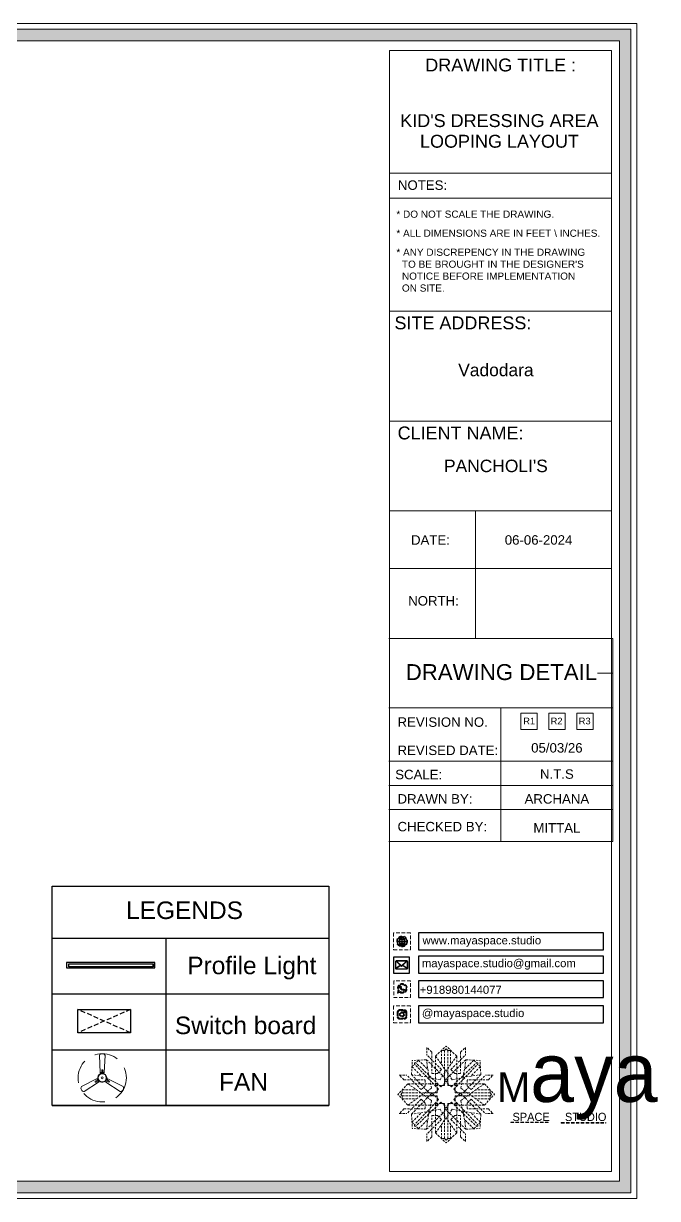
# Model space of a CAD drawing. Header units: millimetres. Extents: x 56222 to 3066687, y -650199 to -121287.
# Drawn here: x 137568.7 to 137635.9, y -183186.1 to -183061.6 of the extents above; entities that cross this region are included whole.
import ezdxf
from ezdxf.enums import TextEntityAlignment as Align

# ---------------------------------------------------------------- set-up
doc = ezdxf.new("R2010")
doc.units = ezdxf.units.MM
doc.header["$MEASUREMENT"] = 0
for name, pattern in [('DASHED', [0.75, 0.5, -0.25]), ('DASHED2', [0.375, 0.25, -0.125]), ('DASHEDX2', [1.5, 1, -0.5])]:
    doc.linetypes.add(name, pattern=pattern)
for name, color, linetype, lineweight in [('Dimension', 10, 'DASHEDX2', 20), ('ELEC-wires', 1, 'DASHED2', 13), ('Electrical', 84, 'Continuous', 30), ('NAME PLATE', 7, 'Continuous', 25)]:
    doc.layers.add(name, color=color, linetype=linetype, lineweight=lineweight)
doc.styles.add('Arial', font='arial.ttf')
doc.styles.get("Standard").update_dxf_attribs({"font": 'arial.ttf', "height": 6})

# ---------------------------------------------------------------- blocks, each defined once
blk = doc.blocks.new('FSFSF')
at = {"color": 42, "lineweight": 5, "true_color": 0xe0ac11}
for p, q in [((28600.03, 143.51), (28600.03, 140.16)), ((28602.15, 141.41), (28600.03, 143.51)), ((28602.15, 141.41), (28602.15, 131.95)), ((28603.86, 139.69), (28608.58, 144.08)), ((28607.9, 142.22), (28606.58, 142.22)), ((28606.58, 142.22), (28606.58, 135.84)), ((28607.9, 142.22), (28608.58, 142.85)), ((28607.9, 142.22), (28607.9, 126.58)), ((28613.31, 139.69), (28608.58, 144.08)), ((28609.27, 142.22), (28608.59, 142.85)), ((28609.27, 142.22), (28609.27, 126.58)), ((28609.27, 142.22), (28610.59, 142.22)), ((28610.59, 142.22), (28610.59, 135.84)), ((28615.02, 141.41), (28617.14, 143.51)), ((28615.02, 141.41), (28615.02, 131.95)), ((28617.14, 143.51), (28617.14, 140.16)), ((28593.19, 131.45), (28593.54, 137.71)), ((28593.39, 135), (28594.56, 136.12)), ((28599.8, 138.06), (28593.54, 137.71)), ((28595.12, 136.69), (28594.53, 136.69)), ((28594.56, 136.12), (28594.56, 136.71)), ((28605.17, 124.98), (28594.56, 136.12)), ((28596.24, 137.86), (28595.12, 136.69)), ((28606.27, 126.08), (28595.12, 136.69)), ((28596.24, 137.86), (28600.47, 133.65)), ((28601.03, 130), (28599.8, 138.06)), ((28599.8, 138.05), (28608.58, 129.56)), ((28606.47, 133.76), (28600.03, 140.16)), ((28603.86, 126.58), (28603.86, 139.69)), ((28603.86, 139.69), (28608.58, 133.02)), ((28613.31, 139.69), (28608.59, 133.02)), ((28617.37, 138.05), (28608.59, 129.56)), ((28610.7, 133.76), (28617.14, 140.16)), ((28610.9, 126.08), (28622.05, 136.69)), ((28612.02, 124.98), (28622.62, 136.12)), ((28613.31, 126.58), (28613.31, 139.69)), ((28616.14, 130), (28617.37, 138.06)), ((28620.93, 137.86), (28616.7, 133.65)), ((28617.37, 138.06), (28623.63, 137.71)), ((28620.93, 137.86), (28622.05, 136.69)), ((28622.05, 136.69), (28622.64, 136.69)), ((28622.62, 136.12), (28622.62, 136.71)), ((28623.8, 135), (28622.62, 136.12)), ((28624, 131.45), (28623.65, 137.71)), ((28587.73, 131.22), (28591.08, 131.22)), ((28589.84, 129.1), (28587.73, 131.22)), ((28597.49, 124.78), (28591.08, 131.22)), ((28593.19, 131.45), (28601.69, 122.67)), ((28601.25, 130.22), (28593.19, 131.45)), ((28593.39, 135), (28597.6, 130.78)), ((28604.75, 131.95), (28602.15, 131.95)), ((28606.47, 133.76), (28604.75, 131.95)), ((28605.86, 129.18), (28608.58, 133.02)), ((28611.31, 129.18), (28608.59, 133.02)), ((28610.7, 133.76), (28612.42, 131.95)), ((28612.42, 131.95), (28615.02, 131.95)), ((28623.99, 131.45), (28615.5, 122.67)), ((28615.94, 130.22), (28624, 131.45)), ((28623.8, 135), (28619.59, 130.78)), ((28619.7, 124.78), (28626.1, 131.22)), ((28629.45, 131.22), (28626.1, 131.22)), ((28627.34, 129.1), (28629.45, 131.22)), ((28591.56, 127.39), (28587.17, 122.66)), ((28589.84, 129.1), (28599.29, 129.1)), ((28604.66, 127.39), (28591.56, 127.39)), ((28591.56, 127.39), (28598.23, 122.67)), ((28597.49, 124.78), (28599.29, 126.5)), ((28602.07, 125.39), (28598.23, 122.67)), ((28599.29, 126.5), (28599.29, 129.1)), ((28605.86, 129.18), (28601.03, 130)), ((28602.07, 125.39), (28601.25, 130.22)), ((28603.68, 126.54), (28603.68, 127.39)), ((28604.66, 126.54), (28603.68, 126.54)), ((28604.71, 127.57), (28603.86, 127.57)), ((28607.9, 126.58), (28603.86, 126.58)), ((28604.66, 123.35), (28604.66, 127.39)), ((28604.7, 126.58), (28604.71, 127.57)), ((28606.27, 126.08), (28608.58, 128.27)), ((28607.9, 128.92), (28608.58, 129.56)), ((28607.9, 128.92), (28608.58, 128.27)), ((28609.27, 128.92), (28608.59, 129.56)), ((28609.27, 128.92), (28608.59, 128.27)), ((28610.9, 126.08), (28608.59, 128.27)), ((28609.27, 126.58), (28613.31, 126.58)), ((28611.31, 129.18), (28616.14, 130)), ((28612.46, 126.58), (28612.46, 127.57)), ((28612.46, 127.57), (28613.31, 127.57)), ((28612.52, 123.35), (28612.52, 127.39)), ((28612.52, 127.39), (28625.63, 127.39)), ((28612.52, 126.54), (28613.51, 126.54)), ((28613.51, 126.54), (28613.51, 127.39)), ((28615.12, 125.39), (28615.94, 130.22)), ((28615.12, 125.39), (28618.96, 122.67)), ((28627.34, 129.1), (28617.89, 129.1)), ((28617.89, 126.5), (28617.89, 129.1)), ((28619.7, 124.78), (28617.89, 126.5)), ((28625.63, 127.39), (28618.96, 122.67)), ((28625.63, 127.39), (28630.02, 122.66)), ((28591.56, 117.94), (28587.17, 122.66)), ((28589.03, 123.35), (28588.4, 122.67)), ((28589.03, 121.98), (28588.4, 122.65)), ((28589.03, 123.35), (28589.03, 124.67)), ((28589.03, 124.67), (28595.4, 124.67)), ((28589.03, 123.35), (28604.66, 123.35)), ((28589.03, 121.98), (28604.66, 121.98)), ((28589.03, 121.98), (28589.03, 120.66)), ((28589.03, 120.66), (28595.4, 120.66)), ((28597.49, 120.54), (28591.08, 114.11)), ((28591.56, 117.94), (28598.23, 122.65)), ((28593.19, 113.88), (28601.69, 122.65)), ((28605.17, 120.35), (28594.56, 109.2)), ((28597.49, 120.54), (28599.29, 118.83)), ((28602.07, 119.94), (28598.23, 122.65)), ((28602.33, 123.35), (28601.69, 122.67)), ((28602.33, 121.98), (28601.69, 122.65)), ((28602.33, 123.35), (28602.97, 122.67)), ((28602.33, 121.98), (28602.97, 122.65)), ((28605.17, 124.98), (28602.97, 122.67)), ((28605.17, 120.35), (28602.97, 122.65)), ((28604.66, 121.98), (28604.66, 117.94)), ((28612.02, 124.98), (28614.21, 122.67)), ((28612.02, 120.35), (28614.21, 122.65)), ((28612.02, 120.35), (28622.62, 109.2)), ((28628.16, 123.35), (28612.52, 123.35)), ((28612.52, 121.98), (28612.52, 117.94)), ((28628.16, 121.98), (28612.52, 121.98)), ((28614.85, 123.35), (28614.21, 122.67)), ((28614.85, 121.98), (28614.21, 122.65)), ((28614.85, 123.35), (28615.5, 122.67)), ((28614.85, 121.98), (28615.5, 122.65)), ((28615.12, 119.94), (28618.96, 122.65)), ((28623.99, 113.88), (28615.5, 122.65)), ((28619.7, 120.54), (28617.89, 118.83)), ((28625.63, 117.94), (28618.96, 122.65)), ((28619.7, 120.54), (28626.1, 114.11)), ((28628.16, 124.67), (28621.78, 124.67)), ((28628.16, 120.66), (28621.78, 120.66)), ((28625.63, 117.94), (28630.02, 122.66)), ((28628.16, 123.35), (28628.16, 124.67)), ((28628.16, 123.35), (28628.78, 122.67)), ((28628.16, 121.98), (28628.78, 122.65)), ((28628.16, 121.98), (28628.16, 120.66)), ((28589.84, 116.23), (28587.73, 114.11)), ((28589.84, 116.23), (28599.29, 116.23)), ((28604.66, 117.94), (28591.56, 117.94)), ((28601.25, 115.1), (28593.19, 113.87)), ((28606.27, 119.15), (28595.12, 108.54)), ((28599.29, 118.83), (28599.29, 116.23)), ((28599.8, 107.17), (28608.58, 115.67)), ((28601.03, 115.23), (28599.8, 107.17)), ((28605.86, 116.05), (28601.03, 115.23)), ((28602.07, 119.94), (28601.25, 115.1)), ((28604.66, 118.78), (28603.68, 118.78)), ((28603.68, 118.78), (28603.68, 117.94)), ((28607.9, 118.65), (28603.86, 118.65)), ((28603.86, 118.65), (28603.86, 105.54)), ((28604.71, 117.66), (28603.86, 117.66)), ((28604.7, 118.65), (28604.71, 117.66)), ((28605.86, 116.05), (28608.58, 112.21)), ((28606.27, 119.15), (28608.58, 116.96)), ((28607.9, 103.01), (28607.9, 118.65)), ((28607.9, 116.31), (28608.58, 116.96)), ((28607.9, 116.31), (28608.58, 115.67)), ((28610.9, 119.15), (28608.59, 116.96)), ((28609.27, 116.31), (28608.59, 116.96)), ((28609.27, 116.31), (28608.59, 115.67)), ((28611.31, 116.05), (28608.59, 112.21)), ((28617.37, 107.17), (28608.59, 115.67)), ((28609.27, 118.65), (28613.31, 118.65)), ((28609.27, 103.01), (28609.27, 118.65)), ((28610.9, 119.15), (28622.05, 108.54)), ((28611.31, 116.05), (28616.14, 115.23)), ((28612.46, 118.65), (28612.46, 117.66)), ((28612.46, 117.66), (28613.31, 117.66)), ((28612.52, 118.78), (28613.51, 118.78)), ((28612.52, 117.94), (28625.63, 117.94)), ((28613.31, 118.65), (28613.31, 105.54)), ((28613.51, 118.78), (28613.51, 117.94)), ((28615.12, 119.94), (28615.94, 115.1)), ((28615.94, 115.1), (28624, 113.87)), ((28616.14, 115.23), (28617.37, 107.17)), ((28617.89, 118.83), (28617.89, 116.23)), ((28627.34, 116.23), (28617.89, 116.23)), ((28627.34, 116.23), (28629.45, 114.11)), ((28587.73, 114.11), (28591.08, 114.11)), ((28593.19, 113.87), (28593.54, 107.62)), ((28593.39, 110.32), (28597.6, 114.55)), ((28593.39, 110.32), (28594.56, 109.2)), ((28596.24, 107.37), (28600.47, 111.58)), ((28606.47, 111.47), (28600.03, 105.07)), ((28602.15, 103.82), (28602.15, 113.27)), ((28604.75, 113.27), (28602.15, 113.27)), ((28603.86, 105.54), (28608.58, 112.21)), ((28606.47, 111.47), (28604.75, 113.27)), ((28613.31, 105.54), (28608.59, 112.21)), ((28610.7, 111.47), (28612.42, 113.27)), ((28610.7, 111.47), (28617.14, 105.07)), ((28612.42, 113.27), (28615.02, 113.27)), ((28615.02, 103.82), (28615.02, 113.27)), ((28620.93, 107.37), (28616.7, 111.58)), ((28623.8, 110.32), (28619.59, 114.55)), ((28623.8, 110.32), (28622.62, 109.2)), ((28624, 113.87), (28623.65, 107.62)), ((28629.45, 114.11), (28626.1, 114.11)), ((28599.8, 107.17), (28593.54, 107.52)), ((28595.12, 108.54), (28594.53, 108.54)), ((28594.56, 109.2), (28594.56, 108.61)), ((28596.24, 107.37), (28595.12, 108.54)), ((28600.03, 101.71), (28600.03, 105.07)), ((28603.86, 105.54), (28608.58, 101.15)), ((28606.58, 103.01), (28606.58, 109.38)), ((28613.31, 105.54), (28608.58, 101.15)), ((28610.59, 103.01), (28610.59, 109.38)), ((28617.14, 101.71), (28617.14, 105.07)), ((28617.37, 107.17), (28623.63, 107.52)), ((28620.93, 107.37), (28622.05, 108.54)), ((28622.05, 108.54), (28622.64, 108.54)), ((28622.62, 109.2), (28622.62, 108.61)), ((28602.15, 103.82), (28600.03, 101.71)), ((28607.9, 103.01), (28606.58, 103.01)), ((28607.9, 103.01), (28608.58, 102.38)), ((28609.27, 103.01), (28608.59, 102.38)), ((28609.27, 103.01), (28610.59, 103.01)), ((28615.02, 103.82), (28617.14, 101.71))]:
    blk.add_line(p, q, dxfattribs=at)
blk = doc.blocks.new('hgwg')
at = {"layer": 'Dimension', "true_color": 0xd39e00}
h = blk.add_hatch(color=42, dxfattribs=at)
h.dxf.hatch_style = 1
h.paths.add_polyline_path([(27505.71, 45.05), (27494.27, 45.05), (27494.27, 44.9), (27505.71, 44.9)])
h = blk.add_hatch(color=42, dxfattribs=at)
h.dxf.hatch_style = 1
h.paths.add_polyline_path([(27523.3, 44.9), (27509.68, 44.9), (27509.68, 44.75), (27523.3, 44.75)])
at = {"layer": 'Dimension', "color": 42, "true_color": 0xd39e00}
for p, q in [((27494.27, 45.05), (27505.71, 45.05)), ((27494.27, 44.9), (27494.27, 45.05)), ((27494.27, 44.9), (27505.71, 44.9)), ((27505.71, 45.05), (27505.71, 44.9)), ((27509.68, 44.9), (27523.3, 44.9)), ((27509.68, 44.9), (27509.68, 44.75)), ((27509.68, 44.75), (27523.3, 44.75)), ((27523.3, 44.75), (27523.3, 44.9))]:
    blk.add_line(p, q, dxfattribs=at)
at = {"layer": 'Dimension', "color": 42, "true_color": 0xd39e00, "attachment_point": 1}
for s, width, insert, char_height in [('{\\fCinzel|b0|i0|c0|p2;\\H1.5x;M\\fAmsterdam One|b0|i0|c0|p2;\\H2x;aya}', 85.3277, (27490.17, 69.17), 6), ('{\\fCinzel|b0|i0|c0|p0;SPACE     STUDIO}', 66.129, (27494.83, 47.86), 2.5)]:
    blk.add_mtext_dynamic_manual_height_columns(s, width=width, gutter_width=30, heights=[0], dxfattribs=dict(at, insert=insert, char_height=char_height))
blk = doc.blocks.new('QEGW4TG')
at = {"layer": 'Dimension', "true_color": 0x000000}
h = blk.add_hatch(color=18, dxfattribs=at)
h.dxf.hatch_style = 1
h.paths.add_polyline_path([(2.69, 1.93, 0.170513), (2.95, 1.97, 0.190337), (3.11, 2.18, 0.316231), (3.07, 2.28), (2.79, 2.37, 0.273721), (2.69, 2.34, 0.040749), (2.63, 2.27, -0.441282), (2.53, 2.25, -0.11828), (2.06, 2.64, -0.441282), (2.07, 2.74, 0.040749), (2.13, 2.81, 0.290083), (2.14, 2.92), (2.01, 3.18, 0.316231), (1.91, 3.2, 0.190337), (1.73, 3, 0.170513), (1.72, 2.74, 0.252784)], flags=0)
h.paths.add_polyline_path([(1.19, 1.98), (1.03, 1.3, 0.550912), (1.11, 1.23), (1.75, 1.39, 6.344125)])
h.paths.add_polyline_path([(1.81, 1.7), (1.4, 1.6), (1.5, 2.03, -9.071339)], flags=16)
h.paths.add_polyline_path([(3.11, 2.16, -0.17811), (2.95, 1.97, -0.170513), (2.69, 1.93, -0.252784), (1.72, 2.74, -0.170513), (1.73, 3, -0.17811), (1.89, 3.19, -0.370089), (2.01, 3.18), (2.14, 2.92, -0.307185), (2.13, 2.8, -0.041087), (2.06, 2.73, 0.321676), (2.05, 2.65, 0.126524), (2.55, 2.24, 0.312216), (2.62, 2.26, -0.041087), (2.68, 2.34, -0.290673), (2.79, 2.37), (3.07, 2.28, -0.370089)], flags=0)
h = blk.add_hatch(color=18, dxfattribs=at)
h.dxf.hatch_style = 1
h.paths.add_polyline_path([(2.79, 2.37, 0.273721), (2.69, 2.34, 0.040749), (2.63, 2.27, -0.441282), (2.53, 2.25, -0.11828), (2.06, 2.64, -0.441282), (2.07, 2.74, 0.040749), (2.13, 2.81, 0.290083), (2.14, 2.92), (2.01, 3.18, 0.316231), (1.91, 3.2, 0.190337), (1.73, 3, 0.170513), (1.72, 2.74, 0.252784), (2.69, 1.93, 0.170513), (2.95, 1.97, 0.190337), (3.11, 2.18, 0.316231), (3.07, 2.28)])
for p, q in [((1.19, 1.98), (1.03, 1.3)), ((1.1, 1.23), (1.75, 1.39)), ((1.5, 2.03), (1.4, 1.6)), ((1.4, 1.6), (1.81, 1.7)), ((2.01, 3.18), (2.14, 2.92)), ((3.07, 2.28), (2.8, 2.36))]:
    blk.add_line(p, q)
blk.add_lwpolyline([(0, 0), (4.68, 0), (4.68, 4.68), (0, 4.68)], close=True)
for centre, radius, start, end in [((2.39, 2.56), 1.34, 241.4727, 205.6422), ((2.39, 2.56), 1.04, 235.9962, 210.8333), ((1.09, 1.29), 0.0598, 164.8483, 282.1458), ((2.09, 2.87), 0.39, 159.7007, 198.4072), ((2.96, 3.23), 1.33, 201.4218, 258.1669), ((2.07, 2.87), 0.364, 118.9685, 159.3648), ((1.94, 3.12), 0.0896, 41.8985, 123.1344), ((2.11, 2.68), 0.066, 135.9932, 224.8892), ((1.67, 3.16), 0.586, 312.4617, 321.8728), ((3.12, 3.42), 1.31, 216.5455, 243.5279), ((2.05, 2.87), 0.104, 320.3924, 28.6971), ((2.57, 2.3), 0.066, 234.2482, 323.1441), ((3.11, 1.94), 0.586, 137.2645, 146.6756), ((2.76, 2.27), 0.104, 70.4402, 138.745), ((2.75, 2.31), 0.39, 260.7301, 299.4366), ((2.76, 2.29), 0.364, 299.7725, 340.1688), ((3.03, 2.2), 0.0896, 336.0029, 57.2388)]:
    blk.add_arc(centre, radius, start, end)
blk = doc.blocks.new('ASGERG')
at = {"layer": 'Dimension', "true_color": 0x000000}
h = blk.add_hatch(color=18, dxfattribs=at)
h.dxf.hatch_style = 1
h.paths.add_polyline_path([(0.99, 1.7, 0.353872), (1.69, 1.03), (2.96, 1.03, 0.353872), (3.66, 1.7), (3.66, 2.99, 0.353872), (2.96, 3.67), (1.69, 3.67, 0.353872), (0.99, 2.99)])
h.paths.add_polyline_path([(1.27, 2.97, -0.353872), (1.72, 3.4), (2.94, 3.4, -0.353872), (3.38, 2.97), (3.38, 1.72, -0.353872), (2.94, 1.3), (1.72, 1.3, -0.353872), (1.27, 1.72)], flags=16)
h.paths.add_polyline_path([(3.02, 2.35, -1), (1.64, 2.35, -1)], flags=0)
h.paths.add_polyline_path([(2.74, 2.35, -1), (1.92, 2.35, -1)], flags=0)
h.paths.add_polyline_path([(2.86, 3.02, -1), (3.19, 3.02, -1)], flags=0)
h.paths.add_polyline_path([(1.64, 2.35, 1), (3.02, 2.35, 1)], flags=0)
h = blk.add_hatch(color=18, dxfattribs=at)
h.dxf.hatch_style = 1
h.paths.add_polyline_path([(1.64, 2.35, 1), (3.02, 2.35, 1)])
h.paths.add_polyline_path([(2.74, 2.35, -1), (1.92, 2.35, -1)], flags=16)
h = blk.add_hatch(color=18, dxfattribs=at)
h.dxf.hatch_style = 1
h.paths.add_polyline_path([(3.19, 3.02, 1), (2.86, 3.02, 1)])
for p, q in [((1.69, 3.67), (2.96, 3.67)), ((2.94, 3.4), (1.72, 3.4)), ((0.99, 2.99), (0.99, 1.7)), ((1.27, 2.97), (1.27, 1.72)), ((1.69, 1.03), (2.96, 1.03)), ((2.94, 1.3), (1.72, 1.3)), ((3.38, 2.97), (3.38, 1.72)), ((3.66, 2.99), (3.66, 1.7))]:
    blk.add_line(p, q)
blk.add_lwpolyline([(0, 0), (4.68, 0), (4.68, 4.68), (0, 4.68)], close=True)
for centre, radius in [((2.33, 2.35), 0.694), ((2.33, 2.35), 0.414), ((3.02, 3.02), 0.168)]:
    blk.add_circle(centre, radius)
for centre, radius, start, end in [((1.76, 2.89), 0.778, 94.8631, 172.8127), ((1.76, 2.91), 0.491, 94.8631, 172.8127), ((2.9, 2.91), 0.491, 7.1873, 85.1369), ((2.89, 2.89), 0.778, 7.1873, 85.1369), ((1.76, 1.8), 0.778, 187.1873, 265.1369), ((1.76, 1.78), 0.491, 187.1873, 265.1369), ((2.9, 1.78), 0.491, 274.8631, 352.8127), ((2.89, 1.8), 0.778, 274.8631, 352.8127)]:
    blk.add_arc(centre, radius, start, end)
blk = doc.blocks.new('DTGWEGEARG')
at = {"layer": 'Dimension', "true_color": 0x000000}
h = blk.add_hatch(color=18, dxfattribs=at)
h.dxf.hatch_style = 1
h.paths.add_polyline_path([(3.83, 2.34, 1), (0.85, 2.34, 1)])
h.paths.add_polyline_path([(2.51, 1.01, 0.105795), (2.96, 1.58, -0.055205), (3.3, 1.41, -0.169822)], flags=16)
h.paths.add_polyline_path([(2.41, 1.12), (2.41, 1.69, -0.058279), (2.81, 1.63, -0.103353)], flags=16)
h.paths.add_polyline_path([(2.26, 1.13, -0.101741), (1.87, 1.63, -0.057171), (2.26, 1.69)], flags=16)
h.paths.add_polyline_path([(2.17, 1.01, -0.169822), (1.38, 1.41, -0.055205), (1.72, 1.58, 0.105795)], flags=16)
h.paths.add_polyline_path([(3.02, 1.72, 0.081336), (3.13, 2.27), (3.68, 2.27, -0.152069), (3.4, 1.52, 0.05687)], flags=16)
h.paths.add_polyline_path([(2.87, 1.77, 0.061945), (2.41, 1.84), (2.41, 2.27), (2.98, 2.27, -0.081344)], flags=16)
h.paths.add_polyline_path([(2.26, 1.84, 0.060923), (1.8, 1.77, -0.081344), (1.7, 2.27), (2.26, 2.27)], flags=16)
h.paths.add_polyline_path([(1.66, 1.72, 0.05687), (1.28, 1.52, -0.152069), (1, 2.27), (1.55, 2.27, 0.081336)], flags=16)
h.paths.add_polyline_path([(2.41, 2.42), (2.41, 2.83, 0.061945), (2.87, 2.91, -0.080009), (2.98, 2.42)], flags=16)
h.paths.add_polyline_path([(3.13, 2.42, 0.080116), (3.02, 2.96, 0.05687), (3.4, 3.16, 0.028258), (3.3, 3.27, -0.055205), (2.96, 3.1, 0.105795), (2.51, 3.67, -0.36029), (3.68, 2.42)], flags=16)
h.paths.add_polyline_path([(2.26, 2.42), (1.7, 2.42, -0.080009), (1.8, 2.91, 0.060923), (2.26, 2.84)], flags=16)
h.paths.add_polyline_path([(1.55, 2.42), (1, 2.42, -0.150466), (1.28, 3.16, 0.05687), (1.66, 2.96, 0.080116)], flags=16)
h.paths.add_polyline_path([(2.41, 2.98), (2.41, 3.56, -0.103353), (2.81, 3.05, -0.058279)], flags=16)
h.paths.add_polyline_path([(2.26, 2.99, -0.057171), (1.87, 3.05, -0.101741), (2.26, 3.55)], flags=16)
h.paths.add_polyline_path([(1.72, 3.1, -0.055205), (1.38, 3.27, -0.169822), (2.17, 3.67, 0.105795)], flags=16)
blk.add_lwpolyline([(0, 0), (4.68, 0), (4.68, 4.68), (0, 4.68)], close=True)
at = {"layer": 'Dimension', "color": 18, "true_color": 0x000000}
for p, q in [((2.26, 3.55), (2.26, 2.99)), ((2.41, 3.56), (2.41, 2.98)), ((1, 2.42), (1.55, 2.42)), ((1, 2.27), (1.55, 2.27)), ((1.7, 2.42), (2.26, 2.42)), ((1.7, 2.27), (2.26, 2.27)), ((2.26, 2.84), (2.26, 2.42)), ((2.26, 2.27), (2.26, 1.84)), ((2.26, 1.69), (2.26, 1.13)), ((2.41, 2.83), (2.41, 2.42)), ((2.41, 2.42), (2.98, 2.42)), ((2.41, 2.27), (2.98, 2.27)), ((2.41, 2.27), (2.41, 1.84)), ((2.41, 1.69), (2.41, 1.12)), ((3.13, 2.42), (3.68, 2.42)), ((3.13, 2.27), (3.68, 2.27))]:
    blk.add_line(p, q, dxfattribs=at)
blk.add_circle((2.34, 2.34), 1.49, dxfattribs=at)
for centre, radius, start, end in [((2.34, 2.34), 1.34, 97.3549, 135.9073), ((2.34, 4.74), 1.75, 236.7417, 249.3811), ((3.28, 2.34), 1.73, 129.9301, 154.0867), ((3.28, 2.34), 1.58, 130.1073, 153.3446), ((1.4, 2.34), 1.58, 26.6554, 50.2584), ((2.34, 2.34), 1.34, 3.3907, 82.6451), ((1.4, 2.34), 1.73, 25.9133, 50.0699), ((2.34, 4.74), 1.75, 290.6189, 303.2583), ((2.34, 2.34), 1.34, 142.3819, 176.6093), ((2.34, 2.34), 1.34, 183.0315, 217.6181), ((2.34, 4.74), 1.9, 236.1399, 249.1595), ((2.34, -0.06), 1.9, 110.8405, 123.8601), ((2.34, -0.06), 1.75, 110.6189, 123.2583), ((2.34, 2.34), 1.34, 224.0927, 262.6451), ((3.28, 2.34), 1.73, 159.0567, 177.3789), ((3.28, 2.34), 1.73, 182.3435, 200.9433), ((3.28, 2.34), 1.58, 158.8325, 177.1302), ((3.28, 2.34), 1.58, 182.5658, 201.1675), ((3.28, 2.34), 1.73, 205.9133, 230.0699), ((2.34, 4.74), 1.9, 253.6799, 267.6253), ((2.34, -0.06), 1.9, 92.3747, 106.3201), ((2.34, 4.74), 1.75, 254.3336, 267.422), ((2.34, -0.06), 1.75, 92.578, 105.6664), ((3.28, 2.34), 1.58, 206.6554, 229.8927), ((2.34, 4.74), 1.75, 272.3248, 285.6664), ((2.34, 4.74), 1.9, 272.1415, 286.3201), ((2.34, -0.06), 1.9, 73.6799, 87.8585), ((2.34, -0.06), 1.75, 74.3336, 87.6752), ((1.4, 2.34), 1.58, 309.7416, 333.3446), ((1.4, 2.34), 1.73, 309.9301, 334.0867), ((2.34, 2.34), 1.34, 277.3549, 315.9073), ((1.4, 2.34), 1.58, 2.8698, 21.1675), ((1.4, 2.34), 1.58, 338.8325, 357.4342), ((2.34, -0.06), 1.75, 56.7417, 69.3811), ((2.34, 4.74), 1.9, 290.8405, 303.8601), ((1.4, 2.34), 1.73, 2.6211, 20.9433), ((1.4, 2.34), 1.73, 339.0567, 357.6565), ((2.34, -0.06), 1.9, 56.1399, 69.1595), ((2.34, 2.34), 1.34, 322.3819, 356.9685)]:
    blk.add_arc(centre, radius, start, end, dxfattribs=at)

msp = doc.modelspace()

# ---------------------------------------------------------------- hatches: boundary and pattern name
at = {"layer": 'Dimension', "linetype": 'Continuous', "true_color": 0xd39e00}
h = msp.add_hatch(color=42, dxfattribs=at)
h.paths.add_polyline_path([(137457.937, -183062.247), (137457.937, -183185.529), (137633.085, -183185.529), (137633.085, -183062.247)])
h.paths.add_polyline_path([(137459.166, -183063.476), (137631.856, -183063.476), (137631.856, -183184.3), (137459.166, -183184.3)], flags=16)
at = {"layer": 'Dimension', "true_color": 0x000000}
h = msp.add_hatch(color=18, dxfattribs=at)
h.dxf.hatch_style = 1
h.paths.add_polyline_path([(137609.276, -183161.845, 0.4142136), (137609.407, -183161.715), (137609.407, -183161.062, 0.4142136), (137609.276, -183160.932), (137608.239, -183160.932, 0.4142136), (137608.109, -183161.062), (137608.109, -183161.715, 0.4142136), (137608.239, -183161.845)])
h.paths.add_polyline_path([(137608.854, -183161.452), (137609.334, -183161.772, -0.1989124), (137609.276, -183161.796), (137608.239, -183161.796, -0.1989124), (137608.182, -183161.772), (137608.662, -183161.452), (137608.758, -183161.542)], flags=16)
h.paths.add_polyline_path([(137608.758, -183161.475), (137608.23, -183160.981, -0.0287833), (137608.239, -183160.981), (137609.276, -183160.981, -0.0287833), (137609.286, -183160.981)], flags=16)
h.paths.add_polyline_path([(137608.891, -183161.418), (137609.333, -183161.004, -0.2024819), (137609.358, -183161.062), (137609.358, -183161.715, -0.043076), (137609.357, -183161.729)], flags=16)
h.paths.add_polyline_path([(137608.625, -183161.418), (137608.159, -183161.729, -0.043076), (137608.158, -183161.715), (137608.158, -183161.062, -0.2024819), (137608.183, -183161.004)], flags=16)

# ---------------------------------------------------------------- linework, layer by layer
at = {"color": 242, "linetype": 'DASHED', "true_color": 0xcd2027}
for p, q in [((137580.011, -183168.579), (137574.435, -183166.111)), ((137580.011, -183166.111), (137574.435, -183168.579))]:
    msp.add_line(p, q, dxfattribs=at)
at = {"color": 18, "true_color": 0x000000}
for points in [[(137610.536, -183159.801), (137630.161, -183159.801), (137630.161, -183158.007), (137610.536, -183158.007)], [(137610.536, -183162.249), (137630.161, -183162.249), (137630.161, -183160.456), (137610.536, -183160.456)], [(137610.545, -183164.861), (137630.161, -183164.861), (137630.161, -183163.067), (137610.545, -183163.067)], [(137610.536, -183167.534), (137630.161, -183167.534), (137630.161, -183165.741), (137610.536, -183165.741)]]:
    msp.add_lwpolyline(points, close=True, dxfattribs=at)
msp.add_lwpolyline([(137607.904, -183162.263), (137609.61, -183162.263), (137609.61, -183160.557), (137607.904, -183160.557)], close=True)
at = {"layer": 'Dimension', "color": 42, "linetype": 'Continuous', "true_color": 0xd39e00}
for p, q in [((137631.024, -183077.492), (137607.489, -183077.492)), ((137631.024, -183080.143), (137607.489, -183080.143)), ((137631.024, -183092.105), (137607.489, -183092.105)), ((137631.024, -183103.77), (137607.489, -183103.77)), ((137631.024, -183113.275), (137607.489, -183113.275)), ((137616.595, -183113.275), (137616.595, -183126.786)), ((137631.024, -183119.391), (137607.489, -183119.391)), ((137631.166, -183126.786), (137607.416, -183126.786)), ((137631.166, -183126.786), (137631.166, -183148.298)), ((137629.528, -183130.474), (137631.166, -183130.474)), ((137607.416, -183134.162), (137631.166, -183134.162)), ((137619.291, -183148.298), (137619.291, -183134.162)), ((137631.166, -183139.816), (137607.416, -183139.816)), ((137631.166, -183142.363), (137607.416, -183142.363)), ((137631.166, -183144.909), (137607.416, -183144.909)), ((137607.416, -183148.298), (137631.166, -183148.298))]:
    msp.add_line(p, q, dxfattribs=at)
at = {"layer": 'Dimension', "color": 18, "linetype": 'Continuous', "true_color": 0x000000}
for p, q in [((137608.109, -183161.062), (137608.109, -183161.715)), ((137608.158, -183161.062), (137608.158, -183161.715)), ((137608.183, -183161.004), (137608.625, -183161.418)), ((137608.23, -183160.981), (137608.758, -183161.475)), ((137608.239, -183160.932), (137609.276, -183160.932)), ((137608.239, -183160.981), (137609.276, -183160.981)), ((137608.758, -183161.475), (137609.286, -183160.981)), ((137608.891, -183161.418), (137609.333, -183161.004)), ((137609.358, -183161.062), (137609.358, -183161.715)), ((137609.407, -183161.062), (137609.407, -183161.715)), ((137608.159, -183161.729), (137608.625, -183161.418)), ((137608.182, -183161.772), (137608.662, -183161.452)), ((137608.239, -183161.796), (137609.276, -183161.796)), ((137608.239, -183161.845), (137609.276, -183161.845)), ((137608.662, -183161.452), (137608.758, -183161.542)), ((137608.758, -183161.542), (137608.854, -183161.452)), ((137609.334, -183161.772), (137608.854, -183161.452)), ((137609.357, -183161.729), (137608.891, -183161.418))]:
    msp.add_line(p, q, dxfattribs=at)
at = {"layer": 'Dimension', "color": 42, "linetype": 'Continuous', "true_color": 0xd39e00}
for points in [[(137457.323, -183061.632), (137633.7, -183061.632), (137633.7, -183186.144), (137457.323, -183186.144)], [(137457.937, -183062.247), (137633.085, -183062.247), (137633.085, -183185.529), (137457.937, -183185.529)], [(137459.166, -183063.476), (137631.856, -183063.476), (137631.856, -183184.3), (137459.166, -183184.3)], [(137621.393, -183134.709), (137623.126, -183134.709), (137623.126, -183136.442), (137621.393, -183136.442)], [(137624.362, -183134.709), (137626.095, -183134.709), (137626.095, -183136.442), (137624.362, -183136.442)], [(137627.331, -183134.709), (137629.064, -183134.709), (137629.064, -183136.442), (137627.331, -183136.442)]]:
    msp.add_lwpolyline(points, close=True, dxfattribs=at)
at = {"layer": 'Dimension', "color": 42, "linetype": 'ByBlock', "true_color": 0xd39e00}
msp.add_lwpolyline([(137607.489, -183183.288), (137607.489, -183064.488), (137631.024, -183064.488), (137631.024, -183183.288)], close=True, dxfattribs=at)
at = {"layer": 'Dimension', "color": 18, "true_color": 0x000000}
for centre, radius, start, end in [((137608.239, -183161.062), 0.131, 90, 180), ((137608.239, -183161.062), 0.0816, 134.21354, 180), ((137608.239, -183161.062), 0.0816, 90, 96.59481), ((137609.276, -183161.062), 0.131, 0, 90), ((137609.276, -183161.062), 0.0816, 83.40519, 90), ((137609.276, -183161.062), 0.0816, 0, 45.78646), ((137608.239, -183161.715), 0.131, 180, 270), ((137608.239, -183161.715), 0.0816, 180, 189.86619), ((137608.239, -183161.715), 0.0816, 224.99995, 270), ((137609.276, -183161.715), 0.131, 270, 0), ((137609.276, -183161.715), 0.0816, 270, 315.00005), ((137609.276, -183161.715), 0.0816, 350.13381, 0)]:
    msp.add_arc(centre, radius, start, end, dxfattribs=at)
at = {"layer": 'ELEC-wires', "color": 5, "linetype": 'ByBlock', "lineweight": 30, "ltscale": 4}
msp.add_lwpolyline([(137574.435, -183166.111), (137580.011, -183166.111), (137580.011, -183168.579), (137574.435, -183168.579)], close=True, dxfattribs=at)
at = {"layer": 'Electrical', "color": 0, "lineweight": 30}
for p, q in [((137571.697, -183158.563), (137601.034, -183158.563)), ((137583.742, -183158.563), (137583.742, -183176.278))]:
    msp.add_line(p, q, dxfattribs=at)
at = {"layer": 'Electrical', "color": 18, "lineweight": 30, "true_color": 0x000000}
for p, q in [((137571.697, -183158.563), (137601.034, -183158.563)), ((137571.697, -183158.563), (137601.034, -183158.563)), ((137571.697, -183164.468), (137601.034, -183164.468)), ((137571.697, -183164.468), (137601.034, -183164.468)), ((137571.697, -183164.468), (137601.034, -183164.468)), ((137571.697, -183164.468), (137601.034, -183164.468)), ((137571.697, -183170.373), (137601.034, -183170.373)), ((137571.697, -183170.373), (137601.034, -183170.373)), ((137571.697, -183170.373), (137601.034, -183170.373)), ((137571.697, -183170.373), (137601.034, -183170.373)), ((137571.697, -183170.373), (137601.034, -183170.373)), ((137571.697, -183170.373), (137601.034, -183170.373)), ((137571.697, -183176.278), (137601.034, -183176.278)), ((137571.697, -183176.278), (137601.034, -183176.278)), ((137571.697, -183176.278), (137601.034, -183176.278)), ((137571.697, -183176.278), (137601.034, -183176.278))]:
    msp.add_line(p, q, dxfattribs=at)
at = {"layer": 'Electrical', "lineweight": 15, "ltscale": 20}
for p, q in [((137576.707, -183170.976), (137576.802, -183172.789)), ((137577.228, -183172.789), (137577.323, -183170.976)), ((137576.417, -183173.456), (137574.8, -183174.28)), ((137576.278, -183173.72), (137576.575, -183173.549)), ((137576.629, -183173.641), (137576.329, -183173.814)), ((137576.962, -183172.88), (137576.962, -183172.534)), ((137577.068, -183172.537), (137577.068, -183172.88)), ((137577.698, -183173.813), (137577.402, -183173.641)), ((137577.455, -183173.549), (137577.754, -183173.722)), ((137579.23, -183174.28), (137577.614, -183173.456)), ((137575.108, -183174.813), (137576.63, -183173.825)), ((137577.4, -183173.825), (137578.923, -183174.813))]:
    msp.add_line(p, q, dxfattribs=at)
at = {"layer": 'Electrical', "color": 0, "lineweight": 30}
msp.add_lwpolyline([(137571.697, -183153.054), (137601.034, -183153.054), (137601.034, -183176.278), (137571.697, -183176.278)], close=True, dxfattribs=at)
at = {"layer": 'Electrical', "color": 7, "lineweight": 30}
msp.add_lwpolyline([(137573.209, -183161.697), (137582.606, -183161.697), (137582.606, -183161.145), (137573.209, -183161.145)], close=True, dxfattribs=at)
at = {"layer": 'Electrical', "color": 175, "lineweight": 30, "ltscale": 8, "true_color": 0x4554a5}
for points in [[(137582.399, -183161.263), (137582.399, -183161.587), (137573.477, -183161.587), (137573.477, -183161.263)], [(137582.389, -183161.273), (137582.389, -183161.577), (137573.487, -183161.577), (137573.487, -183161.273)]]:
    msp.add_lwpolyline(points, close=True, dxfattribs=at)
at = {"layer": 'Electrical', "linetype": 'DASHED', "lineweight": 15, "ltscale": 5}
msp.add_circle((137577.015, -183173.357), 2.56, dxfattribs=at)
at = {"layer": 'Electrical', "lineweight": 15, "ltscale": 20}
for centre, major_axis, start_param, end_param in [((137577.015, -183171.15), (0.25, 0.25), -0.2721361, 1.8429674), ((137576.418, -183173.513), (0.0408, -0.0408), 0.9782383, 2.3730084), ((137576.731, -183173.521), (0.182, -0.182), 3.8555115, 4.2417618), ((137577.015, -183173.357), (0.339, -0.339), 3.141610145497995, 9.42479545267758), ((137576.731, -183173.521), (0.182, -0.182), 4.6594524, 5.0457027), ((137577.015, -183173.357), (0.302, -0.302), 0.0000175, 6.2832028), ((137576.852, -183172.761), (0.0408, 0.0408), 2.8630143, 4.2577845), ((137577.015, -183173.028), (0.182, -0.182), 2.5650573, 2.9513076), ((137577.015, -183173.357), (0.0754, 0.0754), 1.5708138, 7.8539991), ((137577.015, -183172.555), (0.0401, 0.0401), -0.4655363, 1.9836178), ((137577.015, -183173.028), (0.182, 0.182), 0.19032, 0.5765703), ((137577.178, -183172.761), (0.0408, -0.0408), 5.1670285, 6.5617986), ((137577.299, -183173.521), (0.182, 0.182), 4.3791102, 4.7653605), ((137577.299, -183173.521), (0.182, 0.182), 5.1830512, 5.5693015), ((137577.613, -183173.513), (0.0408, -0.0408), 2.3394156, 3.7341857), ((137575.104, -183174.46), (0.25, -0.25), 3.3930553, 5.5081589), ((137576.321, -183173.758), (0.0401, -0.0401), 3.1996551, 5.6488092), ((137576.581, -183173.796), (0.0408, 0.0408), -1.3257759, 0.0689943), ((137577.45, -183173.796), (0.0408, -0.0408), 3.0726334, 4.4674035), ((137577.71, -183173.757), (0.0401, 0.0401), 3.7232539, 6.172408), ((137578.926, -183174.46), (0.25, -0.25), 5.4874504, 7.602554)]:
    msp.add_ellipse(centre, major_axis=major_axis, ratio=1, start_param=start_param, end_param=end_param, dxfattribs=at)

# ---------------------------------------------------------------- block references
at = {"layer": 'Dimension', "color": 42, "true_color": 0xd39e00}
for name, p, xscale, yscale, zscale in [('DTGWEGEARG', (137607.913, -183159.801), 0.3834366503296736, 0.3834366503296736, 0.3834366503296736), ('QEGW4TG', (137607.923, -183164.861), 0.3834366503296736, 0.3834366503296736, 0.3834366503296736), ('ASGERG', (137607.913, -183167.534), 0.3834366503296736, 0.3834366503296736, 0.3834366503296736), ('FSFSF', (130788.989, -183204.372), 0.2385471574268352, 0.2385471574268352, 0.2385471574268352), ('hgwg', (128048.976, -183193.722), 0.3481217057589203, 0.3481217057589203, 0.3481217057589203)]:
    msp.add_blockref(name, p, dxfattribs=dict(at, xscale=xscale, yscale=yscale, zscale=zscale))

# ---------------------------------------------------------------- texts
at = {"color": 18, "true_color": 0x000000, "char_height": 0.85735, "attachment_point": 1}
for s, width, gutter_width, insert in [('www.mayaspace.studio', 5.7575, 4.816, (137610.979, -183158.358)), ('mayaspace.studio@gmail.com', 3.59193, 3.005, (137610.91, -183160.776)), ('+918980144077', 14.00683, 3.005, (137610.688, -183163.597)), ('@mayaspace.studio', 3.59193, 3.005, (137610.91, -183166.061))]:
    msp.add_mtext_dynamic_manual_height_columns(s, width=width, gutter_width=gutter_width, heights=[0], dxfattribs=dict(at, insert=insert))
at = {"layer": 'Electrical', "color": 1, "attachment_point": 3, "style": 'Arial'}
for s, insert, char_height in [('LEGENDS', (137591.943, -183154.67), 1.8571), ('Profile Light', (137599.728, -183160.516), 1.85714), ('Switch board', (137599.716, -183166.869), 1.85714), ('FAN', (137594.583, -183172.856), 1.8571)]:
    msp.add_mtext_dynamic_manual_height_columns(s, width=44.79573, gutter_width=0.619, heights=[2.373], dxfattribs=dict(at, insert=insert, char_height=char_height))
at = {"layer": 'NAME PLATE', "style": 'Arial'}
for s, height, p in [('DRAWING TITLE : ', 1.36535, (137619.535, -183066.711)), ("KID'S DRESSING AREA", 1.36535, (137619.133, -183072.606)), ('LOOPING LAYOUT', 1.36535, (137619.139, -183074.794)), ('NOTES:', 1.0032, (137610.98, -183079.261)), ('SITE ADDRESS:', 1.36535, (137615.261, -183094.039)), ('Vadodara', 1.3199, (137618.762, -183099.008)), ('CLIENT NAME:', 1.36535, (137615.012, -183105.704)), ("PANCHOLI'S", 1.3199, (137618.762, -183109.171)), ('DATE:', 1.0032, (137611.821, -183116.862)), ('06-06-2024', 1.0032, (137623.286, -183116.862)), ('NORTH:', 1.0032, (137612.142, -183123.311)), ('DRAWING DETAIL', 1.68801, (137619.347, -183131.206)), ('REVISION NO.', 1.0032, (137613.117, -183136.161)), ('REVISED DATE: ', 1.0032, (137613.857, -183139.152)), ('SCALE:', 1.0032, (137610.576, -183141.718)), ('DRAWN BY:', 1.0032, (137612.299, -183144.296)), ('ARCHANA', 1.0032, (137625.229, -183144.3)), ('CHECKED BY:', 1.0032, (137613.078, -183147.239)), ('MITTAL', 1.0032, (137625.229, -183147.372))]:
    msp.add_text(s, height=height, dxfattribs=at).set_placement(p, align=Align.CENTER)
for s, p in [('R1', (137621.659, -183135.902)), ('R2', (137624.563, -183135.902))]:
    msp.add_text(s, height=0.7072, dxfattribs=at).set_placement(p)
at = {"layer": 'NAME PLATE', "char_height": 0.75875, "width": 29.31434, "attachment_point": 1, "style": 'Arial'}
for s, insert in [('* DO NOT SCALE THE DRAWING.', (137608.208, -183081.456)), ('* ALL DIMENSIONS ARE IN FEET \\\\ INCHES.', (137608.208, -183083.474)), ("* ANY DISCREPENCY IN THE DRAWING \\P  TO BE BROUGHT IN THE DESIGNER'S\\P  NOTICE BEFORE IMPLEMENTATION \\P  ON SITE.", (137608.208, -183085.491))]:
    msp.add_mtext(s, dxfattribs=dict(at, insert=insert))
at = {"layer": 'NAME PLATE', "lineweight": 0, "attachment_point": 2, "style": 'Arial'}
for s, insert, char_height, width in [('R3', (137628.176, -183135.192), 0.7072, 1.38029), ('05/03/26', (137625.229, -183137.887), 1.0032, 8.69386), ('N.T.S', (137625.229, -183140.664), 1.0032, 1.95797)]:
    msp.add_mtext(s, dxfattribs=dict(at, insert=insert, char_height=char_height, width=width))

doc.saveas('drawing.dxf')
